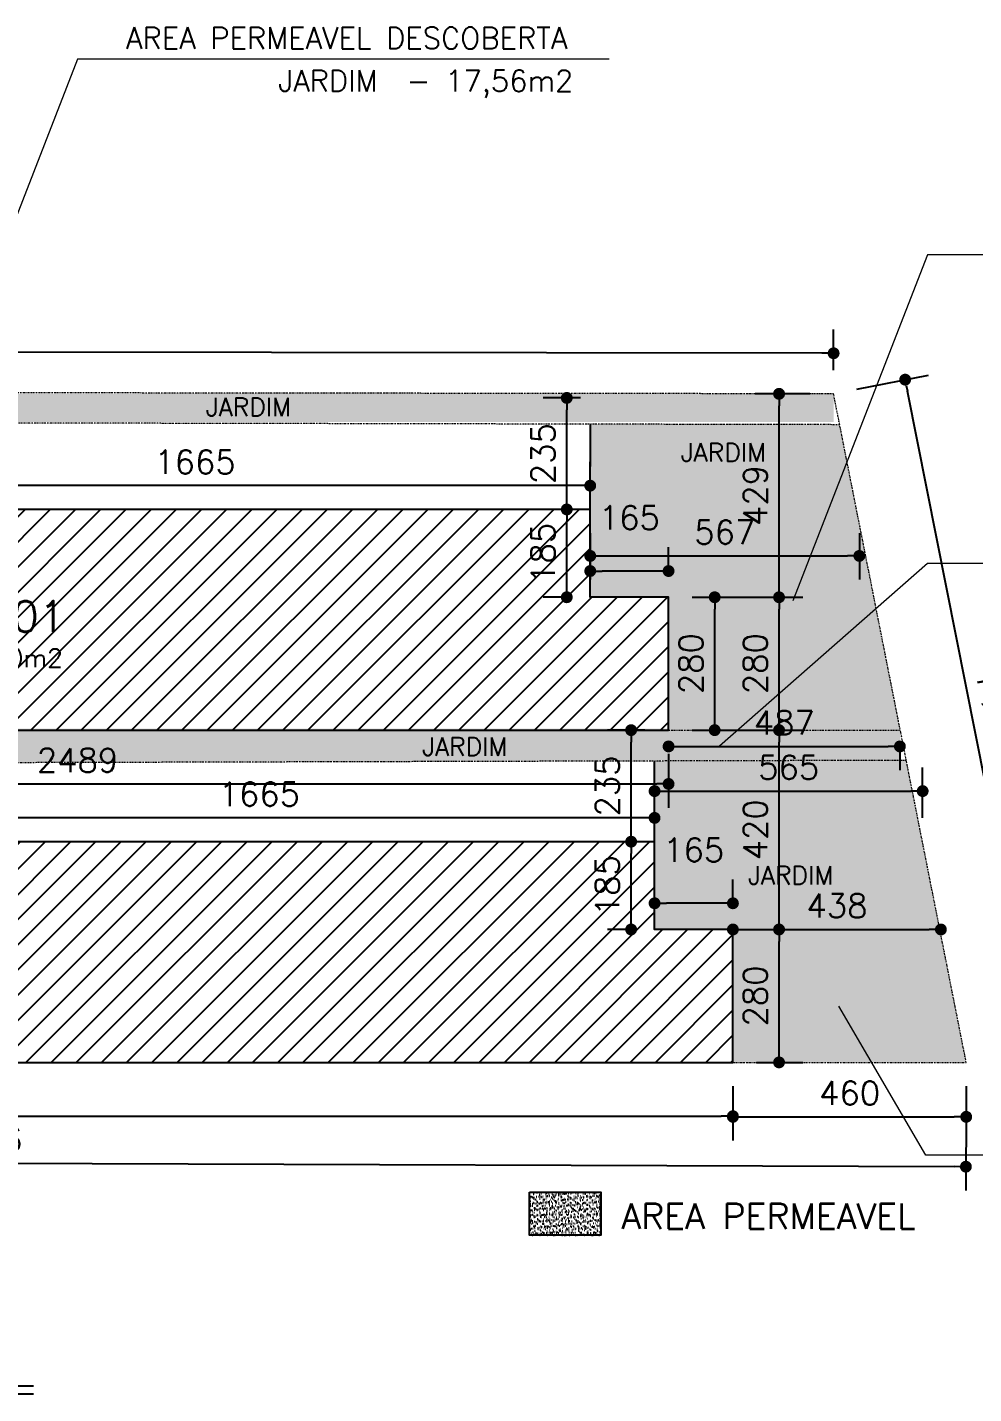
# Model space of a CAD drawing. Header units: inches. Extents: x 580771 to 672494, y 7715997 to 7829530.
# Drawn here: x 653285 to 653684, y 7716738 to 7717313 of the extents above; entities that cross this region are included whole.
import ezdxf

# ---------------------------------------------------------------- set-up
doc = ezdxf.new("R2010")
doc.units = ezdxf.units.IN
doc.header["$MEASUREMENT"] = 0
doc.header["$PDMODE"] = 2
doc.linetypes.add('DASHDOTX2', pattern=[2, 1, -0.5, 0, -0.5])
for name, color, linetype in [('02', 2, 'Continuous'), ('1-ARQ-1', 1, 'Continuous'), ('1-ARQ-A', 1, 'Continuous'), ('Layer3', 3, 'Continuous'), ('NIVEL', 2, 'Continuous'), ('parede', 6, 'Continuous'), ('VEGETAÇÃO1', 96, 'Continuous')]:
    doc.layers.add(name, color=color, linetype=linetype)
doc.layers.add('LINHAS FINAS', color=1, linetype='Continuous', lineweight=9)
doc.layers.add('MURO', color=3, linetype='Continuous', lineweight=0)
doc.styles.add('R80E50', font='romans.shx', dxfattribs={"height": 10})
doc.dimstyles.new('Copy of ARQ50 ESV1-250', dxfattribs={"dimscale": 50, "dimtxt": 10, "dimasz": 0.1, "dimexe": 0.2, "dimexo": 0.2, "dimgap": 0.1, "dimtad": 1, "dimdec": 0, "dimlfac": 5, "dimzin": 12, "dimdsep": 46, "dimtxsty": 'R80E50', "dimblk1": 'DOT', "dimblk2": 'DOT', "dimsah": 1, "dimcen": 0.4, "dimclrd": 15, "dimclre": 15, "dimclrt": 3, "dimadec": 0, "dimazin": 0, "dimtfac": 1, "dimtdec": 0, "dimtmove": 2, "dimatfit": 3, "dimldrblk": 'DOT', "dimfxl": 0.2, "dimtolj": 1, "dimtzin": 12, "dimarcsym": 0})
pattern_1 = [(37.5, (519181.9536, 6172647.8854), (-0.0629933581, 1.926823769), [0, -1.52, 0, -1.7, 0, -1.625]), (7.5, (519181.9536, 6172647.8854), (1.7697767053, 2.8221460652), [0, -0.82, 0, -1.37, 0, -0.525]), (327.5, (519180.7236, 6172647.8854), (3.1141418618, 0.0056590535), [0, -0.5, 0, -1.8, 0, -2.35]), (317.5, (519180.7236, 6172647.8854), (3.0061266046, 0.877675565), [0, -0.25, 0, -1.18, 0, -1.35])]
pattern_2 = [(45, (519181.954, 6172647.8854), (-5.30330086, 5.30330086), [])]

# ---------------------------------------------------------------- blocks, each defined once
blk = doc.blocks.new('_DOT')
at = {"color": 0, "linetype": 'ByBlock'}
blk.add_line((-0.5, 0), (-1, 0), dxfattribs=at)
at = {"color": 0, "linetype": 'ByBlock', "const_width": 0.5}
blk.add_lwpolyline([(-0.25, 0, 1), (0.25, 0, 1)], format="xyb", close=True, dxfattribs=at)
blk = doc.blocks.new('*D1504')
at = {"layer": 'Defpoints', "color": 0, "transparency": 16777216}
for p in [(652851.8, 7716872.53), (653680.81, 7716869.53), (653680.68, 7716833.19)]:
    blk.add_point(p, dxfattribs=at)
at = {"layer": 'NIVEL', "color": 15, "lineweight": -2, "transparency": 16777216}
for p, q in [((652851.76, 7716862.53), (652851.63, 7716826.19)), ((653680.78, 7716859.53), (653680.65, 7716823.19)), ((652856.67, 7716836.17), (653675.68, 7716833.21))]:
    blk.add_line(p, q, dxfattribs=at)
at = {"layer": 'NIVEL', "color": 15, "lineweight": -2, "transparency": 16777216, "xscale": 5, "yscale": 5, "zscale": 5}
for p, rotation in [((652851.67, 7716836.19), 179.7926612811908), ((653680.68, 7716833.19), 359.7926612811908)]:
    blk.add_blockref('_DOT', p, dxfattribs=dict(at, rotation=rotation))
at = {"layer": 'NIVEL', "color": 3, "transparency": 16777216, "insert": (653266.21, 7716844.69), "char_height": 10, "attachment_point": 5, "rotation": 359.79266, "style": 'R80E50'}
blk.add_mtext('\\A1;4116', dxfattribs=at)
blk = doc.blocks.new('*D1505')
at = {"layer": 'Defpoints', "color": 0, "transparency": 16777216}
for p in [(653655.1, 7717164.85), (653624.94, 7717158.87), (653680.81, 7716877.15)]:
    blk.add_point(p, dxfattribs=at)
at = {"layer": 'NIVEL', "color": 15, "lineweight": -2, "transparency": 16777216}
for p, q in [((653634.75, 7717160.82), (653664.91, 7717166.8)), ((653710, 7716888.04), (653656.07, 7717159.95)), ((653690.62, 7716879.1), (653720.78, 7716885.08))]:
    blk.add_line(p, q, dxfattribs=at)
at = {"layer": 'NIVEL', "color": 15, "lineweight": -2, "transparency": 16777216, "xscale": 5, "yscale": 5, "zscale": 5}
for p, rotation in [((653655.1, 7717164.85), 101.2181555996893), ((653710.98, 7716883.14), 281.2181555996893)]:
    blk.add_blockref('_DOT', p, dxfattribs=dict(at, rotation=rotation))
at = {"layer": 'NIVEL', "color": 3, "transparency": 16777216, "insert": (653692.85, 7717025.94), "char_height": 10, "attachment_point": 5, "rotation": 281.21816, "style": 'R80E50'}
blk.add_mtext('\\A1;1436', dxfattribs=at)
blk = doc.blocks.new('*D1506')
at = {"layer": 'Defpoints', "color": 0, "transparency": 16777216}
for p in [(652810.22, 7717176.93), (652810.2, 7717159.84), (653624.94, 7717158.87)]:
    blk.add_point(p, dxfattribs=at)
at = {"layer": 'NIVEL', "color": 15, "lineweight": -2, "transparency": 16777216}
for p, q in [((652810.21, 7717169.84), (652810.23, 7717186.93)), ((653624.95, 7717168.87), (653624.97, 7717185.96)), ((653619.96, 7717175.96), (652815.22, 7717176.92))]:
    blk.add_line(p, q, dxfattribs=at)
at = {"layer": 'NIVEL', "color": 15, "lineweight": -2, "transparency": 16777216, "xscale": 5, "yscale": 5, "zscale": 5}
for p, rotation in [((652810.22, 7717176.93), 179.9317308665628), ((653624.96, 7717175.96), 359.9317308665628)]:
    blk.add_blockref('_DOT', p, dxfattribs=dict(at, rotation=rotation))
at = {"layer": 'NIVEL', "color": 3, "transparency": 16777216, "insert": (653217.6, 7717186.44), "char_height": 10, "attachment_point": 5, "rotation": 359.93173, "style": 'R80E50'}
blk.add_mtext('\\A1;4074', dxfattribs=at)
blk = doc.blocks.new('*D1509')
at = {"layer": 'Defpoints', "color": 0, "transparency": 16777216}
for p in [(652947.54, 7716877.15), (653582.54, 7716877.15), (653582.54, 7716854.48)]:
    blk.add_point(p, dxfattribs=at)
at = {"layer": 'NIVEL', "color": 15, "lineweight": -2, "transparency": 16777216}
for p, q in [((652947.54, 7716867.15), (652947.54, 7716844.48)), ((653582.54, 7716867.15), (653582.54, 7716844.48)), ((652952.54, 7716854.48), (653577.54, 7716854.48))]:
    blk.add_line(p, q, dxfattribs=at)
at = {"layer": 'NIVEL', "color": 15, "lineweight": -2, "transparency": 16777216, "xscale": 5, "yscale": 5, "zscale": 5, "rotation": 180}
blk.add_blockref('_DOT', (652947.54, 7716854.48), dxfattribs=at)
at = {"layer": 'NIVEL', "color": 15, "lineweight": -2, "transparency": 16777216, "xscale": 5, "yscale": 5, "zscale": 5}
blk.add_blockref('_DOT', (653582.54, 7716854.48), dxfattribs=at)
at = {"layer": 'NIVEL', "color": 3, "transparency": 16777216, "insert": (653265.04, 7716864.48), "char_height": 10, "attachment_point": 5, "style": 'R80E50'}
blk.add_mtext('\\A1;3175', dxfattribs=at)
blk = doc.blocks.new('*D1510')
at = {"layer": 'Defpoints', "color": 0, "transparency": 16777216}
for p in [(653582.54, 7716877.15), (653680.81, 7716877.15), (653680.81, 7716854.2)]:
    blk.add_point(p, dxfattribs=at)
at = {"layer": 'NIVEL', "color": 15, "lineweight": -2, "transparency": 16777216}
for p, q in [((653582.54, 7716867.15), (653582.54, 7716844.2)), ((653680.81, 7716867.15), (653680.81, 7716844.2)), ((653587.54, 7716854.2), (653675.81, 7716854.2))]:
    blk.add_line(p, q, dxfattribs=at)
at = {"layer": 'NIVEL', "color": 15, "lineweight": -2, "transparency": 16777216, "xscale": 5, "yscale": 5, "zscale": 5, "rotation": 180}
blk.add_blockref('_DOT', (653582.54, 7716854.2), dxfattribs=at)
at = {"layer": 'NIVEL', "color": 15, "lineweight": -2, "transparency": 16777216, "xscale": 5, "yscale": 5, "zscale": 5}
blk.add_blockref('_DOT', (653680.81, 7716854.2), dxfattribs=at)
at = {"layer": 'NIVEL', "color": 3, "transparency": 16777216, "insert": (653631.68, 7716864.2), "char_height": 10, "attachment_point": 5, "style": 'R80E50'}
blk.add_mtext('\\A1;460', dxfattribs=at)
blk = doc.blocks.new('*D1522')
at = {"layer": 'Defpoints', "color": 0, "transparency": 16777216}
for p in [(653582.54, 7716933.15), (653670.15, 7716933.15), (653670.15, 7716933.15)]:
    blk.add_point(p, dxfattribs=at)
at = {"layer": 'NIVEL', "color": 15, "lineweight": -2, "transparency": 16777216}
blk.add_line((653587.54, 7716933.15), (653665.15, 7716933.15), dxfattribs=at)
at = {"layer": 'NIVEL', "color": 15, "lineweight": -2, "transparency": 16777216, "xscale": 5, "yscale": 5, "zscale": 5, "rotation": 180}
blk.add_blockref('_DOT', (653582.54, 7716933.15), dxfattribs=at)
at = {"layer": 'NIVEL', "color": 15, "lineweight": -2, "transparency": 16777216, "xscale": 5, "yscale": 5, "zscale": 5}
blk.add_blockref('_DOT', (653670.15, 7716933.15), dxfattribs=at)
at = {"layer": 'NIVEL', "color": 3, "transparency": 16777216, "insert": (653626.35, 7716943.15), "char_height": 10, "attachment_point": 5, "style": 'R80E50'}
blk.add_mtext('\\A1;438', dxfattribs=at)
blk = doc.blocks.new('*D1523')
at = {"layer": 'Defpoints', "color": 0, "transparency": 16777216}
for p in [(653582.54, 7716933.15), (653601.98, 7716933.15), (653582.54, 7716877.15)]:
    blk.add_point(p, dxfattribs=at)
at = {"layer": 'NIVEL', "color": 15, "lineweight": -2, "transparency": 16777216}
for p, q in [((653592.54, 7716933.15), (653611.98, 7716933.15)), ((653601.98, 7716882.15), (653601.98, 7716928.15)), ((653592.54, 7716877.15), (653611.98, 7716877.15))]:
    blk.add_line(p, q, dxfattribs=at)
at = {"layer": 'NIVEL', "color": 15, "lineweight": -2, "transparency": 16777216, "xscale": 5, "yscale": 5, "zscale": 5}
for p, rotation in [((653601.98, 7716933.15), 90), ((653601.98, 7716877.15), 270)]:
    blk.add_blockref('_DOT', p, dxfattribs=dict(at, rotation=rotation))
at = {"layer": 'NIVEL', "color": 3, "transparency": 16777216, "insert": (653591.98, 7716905.15), "char_height": 10, "attachment_point": 5, "rotation": 90, "style": 'R80E50'}
blk.add_mtext('\\A1;280', dxfattribs=at)
blk = doc.blocks.new('*D1524')
at = {"layer": 'Defpoints', "color": 0, "transparency": 16777216}
for p in [(653555.44, 7717017.15), (653601.98, 7717017.15), (653582.54, 7716933.15)]:
    blk.add_point(p, dxfattribs=at)
at = {"layer": 'NIVEL', "color": 15, "lineweight": -2, "transparency": 16777216}
for p, q in [((653565.44, 7717017.15), (653611.98, 7717017.15)), ((653601.98, 7716938.15), (653601.98, 7717012.15)), ((653592.54, 7716933.15), (653611.98, 7716933.15))]:
    blk.add_line(p, q, dxfattribs=at)
at = {"layer": 'NIVEL', "color": 15, "lineweight": -2, "transparency": 16777216, "xscale": 5, "yscale": 5, "zscale": 5}
for p, rotation in [((653601.98, 7717017.15), 90), ((653601.98, 7716933.15), 270)]:
    blk.add_blockref('_DOT', p, dxfattribs=dict(at, rotation=rotation))
at = {"layer": 'NIVEL', "color": 3, "transparency": 16777216, "insert": (653591.98, 7716975.15), "char_height": 10, "attachment_point": 5, "rotation": 90, "style": 'R80E50'}
blk.add_mtext('\\A1;420', dxfattribs=at)
blk = doc.blocks.new('*D1525')
at = {"layer": 'Defpoints', "color": 0, "transparency": 16777216}
for p in [(653555.44, 7717073.15), (653601.98, 7717073.15), (653555.44, 7717017.15)]:
    blk.add_point(p, dxfattribs=at)
at = {"layer": 'NIVEL', "color": 15, "lineweight": -2, "transparency": 16777216}
for p, q in [((653565.44, 7717073.15), (653611.98, 7717073.15)), ((653601.98, 7717022.15), (653601.98, 7717068.15)), ((653565.44, 7717017.15), (653611.98, 7717017.15))]:
    blk.add_line(p, q, dxfattribs=at)
at = {"layer": 'NIVEL', "color": 15, "lineweight": -2, "transparency": 16777216, "xscale": 5, "yscale": 5, "zscale": 5}
for p, rotation in [((653601.98, 7717073.15), 90), ((653601.98, 7717017.15), 270)]:
    blk.add_blockref('_DOT', p, dxfattribs=dict(at, rotation=rotation))
at = {"layer": 'NIVEL', "color": 3, "transparency": 16777216, "insert": (653591.98, 7717045.15), "char_height": 10, "attachment_point": 5, "rotation": 90, "style": 'R80E50'}
blk.add_mtext('\\A1;280', dxfattribs=at)
blk = doc.blocks.new('*D1526')
at = {"layer": 'Defpoints', "color": 0, "transparency": 16777216}
for p in [(653601.98, 7717158.87), (653624.94, 7717158.87), (653555.44, 7717073.15)]:
    blk.add_point(p, dxfattribs=at)
at = {"layer": 'NIVEL', "color": 15, "lineweight": -2, "transparency": 16777216}
for p, q in [((653614.94, 7717158.87), (653591.98, 7717158.87)), ((653601.98, 7717078.15), (653601.98, 7717153.87)), ((653565.44, 7717073.15), (653611.98, 7717073.15))]:
    blk.add_line(p, q, dxfattribs=at)
at = {"layer": 'NIVEL', "color": 15, "lineweight": -2, "transparency": 16777216, "xscale": 5, "yscale": 5, "zscale": 5}
for p, rotation in [((653601.98, 7717158.87), 90), ((653601.98, 7717073.15), 270)]:
    blk.add_blockref('_DOT', p, dxfattribs=dict(at, rotation=rotation))
at = {"layer": 'NIVEL', "color": 3, "transparency": 16777216, "insert": (653591.98, 7717116.01), "char_height": 10, "attachment_point": 5, "rotation": 90, "style": 'R80E50'}
blk.add_mtext('\\A1;429', dxfattribs=at)
blk = doc.blocks.new('*D1527')
at = {"layer": 'Defpoints', "color": 0, "transparency": 16777216}
for p in [(653549.54, 7716944.2), (653549.54, 7716933.15), (653582.54, 7716933.15)]:
    blk.add_point(p, dxfattribs=at)
at = {"layer": 'NIVEL', "color": 15, "lineweight": -2, "transparency": 16777216}
for p, q in [((653549.54, 7716943.15), (653549.54, 7716954.2)), ((653582.54, 7716943.15), (653582.54, 7716954.2)), ((653577.54, 7716944.2), (653554.54, 7716944.2))]:
    blk.add_line(p, q, dxfattribs=at)
at = {"layer": 'NIVEL', "color": 15, "lineweight": -2, "transparency": 16777216, "xscale": 5, "yscale": 5, "zscale": 5, "rotation": 180}
blk.add_blockref('_DOT', (653549.54, 7716944.2), dxfattribs=at)
at = {"layer": 'NIVEL', "color": 15, "lineweight": -2, "transparency": 16777216, "xscale": 5, "yscale": 5, "zscale": 5}
blk.add_blockref('_DOT', (653582.54, 7716944.2), dxfattribs=at)
at = {"layer": 'NIVEL', "color": 3, "transparency": 16777216, "insert": (653566.04, 7716966.7), "char_height": 10, "attachment_point": 5, "style": 'R80E50'}
blk.add_mtext('\\A1;165', dxfattribs=at)
blk = doc.blocks.new('*D1512')
at = {"layer": 'Defpoints', "color": 0, "transparency": 16777216}
for p in [(653539.67, 7716970.15), (653549.54, 7716970.15), (653549.54, 7716933.15)]:
    blk.add_point(p, dxfattribs=at)
at = {"layer": 'NIVEL', "color": 15, "lineweight": -2, "transparency": 16777216}
for p, q in [((653539.54, 7716970.15), (653529.67, 7716970.15)), ((653539.67, 7716938.15), (653539.67, 7716965.15)), ((653539.54, 7716933.15), (653529.67, 7716933.15))]:
    blk.add_line(p, q, dxfattribs=at)
at = {"layer": 'NIVEL', "color": 15, "lineweight": -2, "transparency": 16777216, "xscale": 5, "yscale": 5, "zscale": 5}
for p, rotation in [((653539.67, 7716970.15), 90), ((653539.67, 7716933.15), 270)]:
    blk.add_blockref('_DOT', p, dxfattribs=dict(at, rotation=rotation))
at = {"layer": 'NIVEL', "color": 3, "transparency": 16777216, "insert": (653529.67, 7716951.65), "char_height": 10, "attachment_point": 5, "rotation": 90, "style": 'R80E50'}
blk.add_mtext('\\A1;185', dxfattribs=at)
blk = doc.blocks.new('*D1513')
at = {"layer": 'Defpoints', "color": 0, "transparency": 16777216}
for p in [(653539.67, 7717017.15), (653555.44, 7717017.15), (653549.54, 7716970.15)]:
    blk.add_point(p, dxfattribs=at)
at = {"layer": 'NIVEL', "color": 15, "lineweight": -2, "transparency": 16777216}
for p, q in [((653545.44, 7717017.15), (653529.67, 7717017.15)), ((653539.67, 7716975.15), (653539.67, 7717012.15)), ((653539.54, 7716970.15), (653529.67, 7716970.15))]:
    blk.add_line(p, q, dxfattribs=at)
at = {"layer": 'NIVEL', "color": 15, "lineweight": -2, "transparency": 16777216, "xscale": 5, "yscale": 5, "zscale": 5}
for p, rotation in [((653539.67, 7717017.15), 90), ((653539.67, 7716970.15), 270)]:
    blk.add_blockref('_DOT', p, dxfattribs=dict(at, rotation=rotation))
at = {"layer": 'NIVEL', "color": 3, "transparency": 16777216, "insert": (653529.67, 7716993.65), "char_height": 10, "attachment_point": 5, "rotation": 90, "style": 'R80E50'}
blk.add_mtext('\\A1;235', dxfattribs=at)
blk = doc.blocks.new('*D1514')
at = {"layer": 'Defpoints', "color": 0, "transparency": 16777216}
for p in [(653662.47, 7716991.46), (653549.54, 7716970.15), (653662.47, 7716970.15)]:
    blk.add_point(p, dxfattribs=at)
at = {"layer": 'NIVEL', "color": 15, "lineweight": -2, "transparency": 16777216}
for p, q in [((653549.54, 7716980.15), (653549.54, 7717001.46)), ((653662.47, 7716980.15), (653662.47, 7717001.46)), ((653554.54, 7716991.46), (653657.47, 7716991.46))]:
    blk.add_line(p, q, dxfattribs=at)
at = {"layer": 'NIVEL', "color": 15, "lineweight": -2, "transparency": 16777216, "xscale": 5, "yscale": 5, "zscale": 5, "rotation": 180}
blk.add_blockref('_DOT', (653549.54, 7716991.46), dxfattribs=at)
at = {"layer": 'NIVEL', "color": 15, "lineweight": -2, "transparency": 16777216, "xscale": 5, "yscale": 5, "zscale": 5}
blk.add_blockref('_DOT', (653662.47, 7716991.46), dxfattribs=at)
at = {"layer": 'NIVEL', "color": 3, "transparency": 16777216, "insert": (653606.01, 7717001.46), "char_height": 10, "attachment_point": 5, "style": 'R80E50'}
blk.add_mtext('\\A1;565', dxfattribs=at)
blk = doc.blocks.new('*D1515')
at = {"layer": 'Defpoints', "color": 0, "transparency": 16777216}
for p in [(653216.54, 7716980.17), (653216.54, 7716970.15), (653549.54, 7716970.15)]:
    blk.add_point(p, dxfattribs=at)
at = {"layer": 'NIVEL', "color": 15, "lineweight": -2, "transparency": 16777216}
for p, q in [((653216.54, 7716980.15), (653216.54, 7716990.17)), ((653549.54, 7716980.15), (653549.54, 7716990.17)), ((653544.54, 7716980.17), (653221.54, 7716980.17))]:
    blk.add_line(p, q, dxfattribs=at)
at = {"layer": 'NIVEL', "color": 15, "lineweight": -2, "transparency": 16777216, "xscale": 5, "yscale": 5, "zscale": 5, "rotation": 180}
blk.add_blockref('_DOT', (653216.54, 7716980.17), dxfattribs=at)
at = {"layer": 'NIVEL', "color": 15, "lineweight": -2, "transparency": 16777216, "xscale": 5, "yscale": 5, "zscale": 5}
blk.add_blockref('_DOT', (653549.54, 7716980.17), dxfattribs=at)
at = {"layer": 'NIVEL', "color": 3, "transparency": 16777216, "insert": (653383.04, 7716990.17), "char_height": 10, "attachment_point": 5, "style": 'R80E50'}
blk.add_mtext('\\A1;1665', dxfattribs=at)
blk = doc.blocks.new('*D1546')
at = {"layer": 'Defpoints', "color": 0, "transparency": 16777216}
for p in [(653057.54, 7717017.15), (653555.44, 7717017.15), (653555.44, 7716994.48)]:
    blk.add_point(p, dxfattribs=at)
at = {"layer": 'NIVEL', "color": 15, "lineweight": -2, "transparency": 16777216}
for p, q in [((653057.54, 7717007.15), (653057.54, 7716984.48)), ((653555.44, 7717007.15), (653555.44, 7716984.48)), ((653062.54, 7716994.48), (653550.44, 7716994.48))]:
    blk.add_line(p, q, dxfattribs=at)
at = {"layer": 'NIVEL', "color": 15, "lineweight": -2, "transparency": 16777216, "xscale": 5, "yscale": 5, "zscale": 5, "rotation": 180}
blk.add_blockref('_DOT', (653057.54, 7716994.48), dxfattribs=at)
at = {"layer": 'NIVEL', "color": 15, "lineweight": -2, "transparency": 16777216, "xscale": 5, "yscale": 5, "zscale": 5}
blk.add_blockref('_DOT', (653555.44, 7716994.48), dxfattribs=at)
at = {"layer": 'NIVEL', "color": 3, "transparency": 16777216, "insert": (653306.49, 7717004.48), "char_height": 10, "attachment_point": 5, "style": 'R80E50'}
blk.add_mtext('\\A1;2489', dxfattribs=at)
blk = doc.blocks.new('*D1487')
at = {"layer": 'Defpoints', "color": 0, "transparency": 16777216}
for p in [(653555.44, 7717073.15), (653574.87, 7717073.15), (653555.44, 7717017.15)]:
    blk.add_point(p, dxfattribs=at)
at = {"layer": 'NIVEL', "color": 15, "lineweight": -2, "transparency": 16777216}
for p, q in [((653565.44, 7717073.15), (653584.87, 7717073.15)), ((653574.87, 7717022.15), (653574.87, 7717068.15)), ((653565.44, 7717017.15), (653584.87, 7717017.15))]:
    blk.add_line(p, q, dxfattribs=at)
at = {"layer": 'NIVEL', "color": 15, "lineweight": -2, "transparency": 16777216, "xscale": 5, "yscale": 5, "zscale": 5}
for p, rotation in [((653574.87, 7717073.15), 90), ((653574.87, 7717017.15), 270)]:
    blk.add_blockref('_DOT', p, dxfattribs=dict(at, rotation=rotation))
at = {"layer": 'NIVEL', "color": 3, "transparency": 16777216, "insert": (653564.87, 7717045.15), "char_height": 10, "attachment_point": 5, "rotation": 90, "style": 'R80E50'}
blk.add_mtext('\\A1;280', dxfattribs=at)
blk = doc.blocks.new('*D1488')
at = {"layer": 'Defpoints', "color": 0, "transparency": 16777216}
for p in [(653522.44, 7717084.2), (653522.44, 7717073.15), (653555.44, 7717073.15)]:
    blk.add_point(p, dxfattribs=at)
at = {"layer": 'NIVEL', "color": 15, "lineweight": -2, "transparency": 16777216}
for p, q in [((653522.44, 7717083.15), (653522.44, 7717094.2)), ((653555.44, 7717083.15), (653555.44, 7717094.2)), ((653550.44, 7717084.2), (653527.44, 7717084.2))]:
    blk.add_line(p, q, dxfattribs=at)
at = {"layer": 'NIVEL', "color": 15, "lineweight": -2, "transparency": 16777216, "xscale": 5, "yscale": 5, "zscale": 5, "rotation": 180}
blk.add_blockref('_DOT', (653522.44, 7717084.2), dxfattribs=at)
at = {"layer": 'NIVEL', "color": 15, "lineweight": -2, "transparency": 16777216, "xscale": 5, "yscale": 5, "zscale": 5}
blk.add_blockref('_DOT', (653555.44, 7717084.2), dxfattribs=at)
at = {"layer": 'NIVEL', "color": 3, "transparency": 16777216, "insert": (653538.94, 7717106.7), "char_height": 10, "attachment_point": 5, "style": 'R80E50'}
blk.add_mtext('\\A1;165', dxfattribs=at)
blk = doc.blocks.new('*D1489')
at = {"layer": 'Defpoints', "color": 0, "transparency": 16777216}
for p in [(653512.56, 7717110.15), (653522.44, 7717110.15), (653522.44, 7717073.15)]:
    blk.add_point(p, dxfattribs=at)
at = {"layer": 'NIVEL', "color": 15, "lineweight": -2, "transparency": 16777216}
for p, q in [((653512.44, 7717110.15), (653502.56, 7717110.15)), ((653512.56, 7717078.15), (653512.56, 7717105.15)), ((653512.44, 7717073.15), (653502.56, 7717073.15))]:
    blk.add_line(p, q, dxfattribs=at)
at = {"layer": 'NIVEL', "color": 15, "lineweight": -2, "transparency": 16777216, "xscale": 5, "yscale": 5, "zscale": 5}
for p, rotation in [((653512.56, 7717110.15), 90), ((653512.56, 7717073.15), 270)]:
    blk.add_blockref('_DOT', p, dxfattribs=dict(at, rotation=rotation))
at = {"layer": 'NIVEL', "color": 3, "transparency": 16777216, "insert": (653502.56, 7717091.65), "char_height": 10, "attachment_point": 5, "rotation": 90, "style": 'R80E50'}
blk.add_mtext('\\A1;185', dxfattribs=at)
blk = doc.blocks.new('*D1490')
at = {"layer": 'Defpoints', "color": 0, "transparency": 16777216}
for p in [(653512.56, 7717157.15), (653528.33, 7717157.15), (653522.44, 7717110.15)]:
    blk.add_point(p, dxfattribs=at)
at = {"layer": 'NIVEL', "color": 15, "lineweight": -2, "transparency": 16777216}
for p, q in [((653518.33, 7717157.15), (653502.56, 7717157.15)), ((653512.56, 7717115.15), (653512.56, 7717152.15)), ((653512.44, 7717110.15), (653502.56, 7717110.15))]:
    blk.add_line(p, q, dxfattribs=at)
at = {"layer": 'NIVEL', "color": 15, "lineweight": -2, "transparency": 16777216, "xscale": 5, "yscale": 5, "zscale": 5}
for p, rotation in [((653512.56, 7717157.15), 90), ((653512.56, 7717110.15), 270)]:
    blk.add_blockref('_DOT', p, dxfattribs=dict(at, rotation=rotation))
at = {"layer": 'NIVEL', "color": 3, "transparency": 16777216, "insert": (653502.56, 7717133.65), "char_height": 10, "attachment_point": 5, "rotation": 90, "style": 'R80E50'}
blk.add_mtext('\\A1;235', dxfattribs=at)
blk = doc.blocks.new('*D1491')
at = {"layer": 'Defpoints', "color": 0, "transparency": 16777216}
for p in [(653189.44, 7717120.17), (653189.44, 7717110.15), (653522.44, 7717110.15)]:
    blk.add_point(p, dxfattribs=at)
at = {"layer": 'NIVEL', "color": 15, "lineweight": -2, "transparency": 16777216}
for p, q in [((653189.44, 7717120.15), (653189.44, 7717130.17)), ((653522.44, 7717120.15), (653522.44, 7717130.17)), ((653517.44, 7717120.17), (653194.44, 7717120.17))]:
    blk.add_line(p, q, dxfattribs=at)
at = {"layer": 'NIVEL', "color": 15, "lineweight": -2, "transparency": 16777216, "xscale": 5, "yscale": 5, "zscale": 5, "rotation": 180}
blk.add_blockref('_DOT', (653189.44, 7717120.17), dxfattribs=at)
at = {"layer": 'NIVEL', "color": 15, "lineweight": -2, "transparency": 16777216, "xscale": 5, "yscale": 5, "zscale": 5}
blk.add_blockref('_DOT', (653522.44, 7717120.17), dxfattribs=at)
at = {"layer": 'NIVEL', "color": 3, "transparency": 16777216, "insert": (653355.94, 7717130.17), "char_height": 10, "attachment_point": 5, "style": 'R80E50'}
blk.add_mtext('\\A1;1665', dxfattribs=at)
blk = doc.blocks.new('*D1497')
at = {"layer": 'Defpoints', "color": 0, "transparency": 16777216}
for p in [(653555.44, 7717017.15), (653652.88, 7717018.01), (653652.88, 7717010.29)]:
    blk.add_point(p, dxfattribs=at)
at = {"layer": 'NIVEL', "color": 15, "lineweight": -2, "transparency": 16777216}
for p, q in [((653555.44, 7717007.15), (653555.44, 7717000.29)), ((653560.44, 7717010.29), (653647.88, 7717010.29)), ((653652.88, 7717008.01), (653652.88, 7717000.29))]:
    blk.add_line(p, q, dxfattribs=at)
at = {"layer": 'NIVEL', "color": 15, "lineweight": -2, "transparency": 16777216, "xscale": 5, "yscale": 5, "zscale": 5, "rotation": 180}
blk.add_blockref('_DOT', (653555.44, 7717010.29), dxfattribs=at)
at = {"layer": 'NIVEL', "color": 15, "lineweight": -2, "transparency": 16777216, "xscale": 5, "yscale": 5, "zscale": 5}
blk.add_blockref('_DOT', (653652.88, 7717010.29), dxfattribs=at)
at = {"layer": 'NIVEL', "color": 3, "transparency": 16777216, "insert": (653604.16, 7717020.29), "char_height": 10, "attachment_point": 5, "style": 'R80E50'}
blk.add_mtext('\\A1;487', dxfattribs=at)
blk = doc.blocks.new('*D1498')
at = {"layer": 'Defpoints', "color": 0, "transparency": 16777216}
for p in [(653522.44, 7717110.15), (653635.8, 7717110.15), (653635.8, 7717090.57)]:
    blk.add_point(p, dxfattribs=at)
at = {"layer": 'NIVEL', "color": 15, "lineweight": -2, "transparency": 16777216}
for p, q in [((653522.44, 7717100.15), (653522.44, 7717080.57)), ((653635.8, 7717100.15), (653635.8, 7717080.57)), ((653527.44, 7717090.57), (653630.8, 7717090.57))]:
    blk.add_line(p, q, dxfattribs=at)
at = {"layer": 'NIVEL', "color": 15, "lineweight": -2, "transparency": 16777216, "xscale": 5, "yscale": 5, "zscale": 5, "rotation": 180}
blk.add_blockref('_DOT', (653522.44, 7717090.57), dxfattribs=at)
at = {"layer": 'NIVEL', "color": 15, "lineweight": -2, "transparency": 16777216, "xscale": 5, "yscale": 5, "zscale": 5}
blk.add_blockref('_DOT', (653635.8, 7717090.57), dxfattribs=at)
at = {"layer": 'NIVEL', "color": 3, "transparency": 16777216, "insert": (653579.12, 7717100.57), "char_height": 10, "attachment_point": 5, "style": 'R80E50'}
blk.add_mtext('\\A1;567', dxfattribs=at)

msp = doc.modelspace()

# ---------------------------------------------------------------- hatches: boundary and pattern name
at = {"layer": '1-ARQ-1'}
h = msp.add_hatch(dxfattribs=at)
h.set_pattern_fill('ANSI31', color=256, scale=60, style=0)
h.set_pattern_definition(pattern_2)
h.paths.add_polyline_path([(653555.435, 7717073.153), (653522.435, 7717073.153), (653522.435, 7717110.153), (653189.435, 7717110.153), (653189.435, 7717099.153), (653152.435, 7717099.153), (653152.435, 7717123.153), (653063.435, 7717123.153), (653063.435, 7717090.153), (653096.355, 7717090.153), (653096.355, 7717017.413), (653555.435, 7717017.413)])
h.paths.add_polyline_path([(653214.765, 7717039.357), (653311.884, 7717039.357), (653311.884, 7717053.915), (653214.765, 7717053.915)], flags=24)
h.paths.add_polyline_path([(653224.558, 7717055.283), (653310.297, 7717055.283), (653310.297, 7717074.783), (653224.558, 7717074.783)], flags=24)
h = msp.add_hatch(dxfattribs=at)
h.set_pattern_fill('ANSI31', color=256, scale=60, style=0)
h.set_pattern_definition(pattern_2)
h.paths.add_polyline_path([(653582.545, 7716933.153), (653549.545, 7716933.153), (653549.545, 7716970.153), (653216.545, 7716970.153), (653216.545, 7716959.153), (653179.545, 7716959.153), (653179.545, 7716983.153), (653090.545, 7716983.153), (653090.545, 7716950.153), (653123.465, 7716950.153), (653123.465, 7716877.153), (653582.545, 7716877.153)])
h.paths.add_polyline_path([(653198.931, 7716896.529), (653296.049, 7716896.529), (653296.049, 7716911.087), (653198.931, 7716911.087)], flags=24)
h.paths.add_polyline_path([(653203.259, 7716914.027), (653292.712, 7716914.027), (653292.712, 7716933.527), (653203.259, 7716933.527)], flags=24)
at = {"layer": 'VEGETAÇÃO1'}
h = msp.add_hatch(dxfattribs=at)
h.set_pattern_fill('AR-SAND', color=256, style=0)
h.set_pattern_definition(pattern_1)
h.paths.add_polyline_path([(653624.939, 7717158.87), (653030.435, 7717158.87), (653030.435, 7717147.054), (653624.939, 7717147.054)])
h.paths.add_polyline_path([(653015.415, 7716885.217), (653105.162, 7716885.217), (653105.162, 7716899.775), (653015.415, 7716899.775)], flags=9)
h.paths.add_polyline_path([(653198.931, 7716896.529), (653296.049, 7716896.529), (653296.049, 7716911.087), (653198.931, 7716911.087)], flags=9)
h.paths.add_polyline_path([(653214.765, 7717039.357), (653311.884, 7717039.357), (653311.884, 7717053.915), (653214.765, 7717053.915)], flags=9)
h.paths.add_polyline_path([(652971.789, 7717041.218), (653061.536, 7717041.218), (653061.536, 7717055.776), (652971.789, 7717055.776)], flags=9)
h.paths.add_polyline_path([(653203.259, 7716914.027), (653292.712, 7716914.027), (653292.712, 7716933.527), (653203.259, 7716933.527)], flags=9)
h.paths.add_polyline_path([(653020.204, 7716902.166), (653110.276, 7716902.166), (653110.276, 7716921.666), (653020.204, 7716921.666)], flags=9)
h.paths.add_polyline_path([(652977.515, 7717056.193), (653066.968, 7717056.193), (653066.968, 7717075.693), (652977.515, 7717075.693)], flags=9)
h.paths.add_polyline_path([(653224.558, 7717055.283), (653310.297, 7717055.283), (653310.297, 7717074.783), (653224.558, 7717074.783)], flags=9)
h = msp.add_hatch(dxfattribs=at)
h.set_pattern_fill('AR-SAND', color=256, style=0)
h.set_pattern_definition(pattern_1)
h.paths.add_polyline_path([(653627.518, 7717145.867), (653522.507, 7717146.076), (653522.435, 7717110.153), (653522.435, 7717073.153), (653555.435, 7717073.153), (653555.435, 7717017.413), (653652.995, 7717017.413)])
h = msp.add_hatch(dxfattribs=at)
h.set_pattern_fill('AR-SAND', color=256, style=0)
h.set_pattern_definition(pattern_1)
h.paths.add_polyline_path([(653655.572, 7717004.419), (653549.454, 7717004.137), (653549.545, 7716970.153), (653549.545, 7716933.153), (653582.545, 7716933.153), (653582.545, 7716877.153), (653680.813, 7716877.153)])
h.paths.add_polyline_path([(653214.765, 7717039.357), (653311.884, 7717039.357), (653311.884, 7717053.915), (653214.765, 7717053.915)], flags=9)
h.paths.add_polyline_path([(652971.789, 7717041.218), (653061.536, 7717041.218), (653061.536, 7717055.776), (652971.789, 7717055.776)], flags=9)
h.paths.add_polyline_path([(652977.515, 7717056.193), (653066.968, 7717056.193), (653066.968, 7717075.693), (652977.515, 7717075.693)], flags=9)
h.paths.add_polyline_path([(653224.558, 7717055.283), (653310.297, 7717055.283), (653310.297, 7717074.783), (653224.558, 7717074.783)], flags=9)
h = msp.add_hatch(dxfattribs=at)
h.set_pattern_fill('AR-SAND', color=256, style=0)
h.set_pattern_definition([(37.5, (518252.7002, 6172648.186), (-0.0629933581, 1.926823769), [0, -1.52, 0, -1.7, 0, -1.625]), (7.5, (518252.7002, 6172648.186), (1.7697767053, 2.8221460652), [0, -0.82, 0, -1.37, 0, -0.525]), (327.5, (518251.4702, 6172648.186), (3.1141418618, 0.0056590535), [0, -0.5, 0, -1.8, 0, -2.35]), (317.5, (518251.4702, 6172648.186), (3.0061266046, 0.877675565), [0, -0.25, 0, -1.18, 0, -1.35])])
h.paths.add_polyline_path([(653652.995, 7717017.713), (653057.545, 7717017.713), (653057.545, 7717003.131), (653652.991, 7717004.713)])
h = msp.add_hatch(dxfattribs=at)
h.set_pattern_fill('AR-SAND', color=256, style=0)
h.set_pattern_definition([(37.5, (-11099.7745, -4421.1865), (-0.0629933581, 1.926823769), [0, -1.52, 0, -1.7, 0, -1.625]), (7.5, (-11099.7745, -4421.1865), (1.7697767053, 2.8221460652), [0, -0.82, 0, -1.37, 0, -0.525]), (327.5, (-11101.0045, -4421.1865), (3.11414186175, 0.00565905354), [0, -0.5, 0, -1.8, 0, -2.35]), (317.5, (-11101.0045, -4421.1865), (3.0061266046, 0.8776755649), [0, -0.25, 0, -1.18, 0, -1.35])])
h.paths.add_polyline_path([(653526.857, 7716822.49), (653496.829, 7716822.49), (653496.829, 7716804.335), (653526.857, 7716804.335)])

# ---------------------------------------------------------------- linework, layer by layer
at = {"layer": '1-ARQ-A'}
for p, q in [((652749.574, 7716740.799), (653287.928, 7716740.799)), ((652749.574, 7716737.548), (653287.928, 7716737.548))]:
    msp.add_line(p, q, dxfattribs=at)
at = {"layer": 'LINHAS FINAS', "lineweight": 5}
for points in [[(653530.448, 7717299.855), (653306.461, 7717299.855), (653249.784, 7717154.04)], [(653888.425, 7717217.394), (653664.437, 7717217.394), (653607.76, 7717071.579)], [(653888.425, 7717087.394), (653664.437, 7717087.394), (653576.855, 7717010.418)], [(653887.753, 7716837.988), (653663.766, 7716837.988), (653627.144, 7716900.88)]]:
    msp.add_lwpolyline(points, dxfattribs=at)
at = {"layer": 'MURO', "color": 3, "linetype": 'DASHDOTX2', "ltscale": 0.5}
for p, q in [((653624.939, 7717158.87), (652631.046, 7717160.054)), ((653627.518, 7717145.867), (653030.435, 7717147.054)), ((653555.435, 7717017.153), (653653.046, 7717017.153)), ((653655.572, 7717004.419), (653057.545, 7717002.83))]:
    msp.add_line(p, q, dxfattribs=at)
msp.add_lwpolyline([(652810.202, 7717159.841), (652852.246, 7716877.153), (653680.813, 7716877.153), (653624.939, 7717158.87), (652810.202, 7717159.841)], dxfattribs=at)
msp.add_lwpolyline([(652810.202, 7717159.841), (652852.246, 7716877.153), (653680.813, 7716877.153), (653624.939, 7717158.87), (652810.202, 7717159.841)], dxfattribs=at)
at = {"layer": 'NIVEL'}
for p, q in [((653522.435, 7717110.153), (653522.507, 7717146.076)), ((653549.545, 7716970.153), (653549.454, 7717004.137))]:
    msp.add_line(p, q, dxfattribs=at)
msp.add_lwpolyline([(653496.829, 7716822.49), (653526.857, 7716822.49), (653526.857, 7716804.335), (653496.829, 7716804.335)], close=True, dxfattribs=at)
at = {"layer": 'parede'}
for points in [[(653057.545, 7717017.153), (653555.435, 7717017.153), (653555.435, 7717073.153), (653522.435, 7717073.153), (653522.435, 7717110.153), (653189.435, 7717110.153)], [(652947.545, 7716877.153), (653582.545, 7716877.153), (653582.545, 7716933.153), (653549.545, 7716933.153), (653549.545, 7716970.153), (653216.545, 7716970.153)]]:
    msp.add_lwpolyline(points, dxfattribs=at)

# ---------------------------------------------------------------- texts
at = {"layer": '02', "style": 'R80E50'}
for s, insert, char_height, width, attachment_point in [('AREA PERMEAVEL DESCOBERTA', (653512.815, 7717313.307), 9, 211.70678, 3), (' JARDIM  - 17,56m2', (653515.315, 7717295.307), 9, 211.70678, 3), ('\\pxt1.62791;{\\C2;JARDIM}', (653360.571, 7717149.444), 7.74, 123.89427, 7), ('\\pxt1.62791;{\\C2;JARDIM}', (653560.637, 7717130.299), 7.74, 123.89427, 7), ('\\pt12.60002;{\\C2;ÁREA 107,20m2}', (653216.7, 7717041.292), 7.74, 106.36762, 7), ('\\pxt1.62791;{\\C2;JARDIM}', (653451.708, 7717006.339), 7.74, 123.89427, 7), ('\\pxt1.62791;{\\C2;JARDIM}', (653588.959, 7716952.118), 7.74, 123.89427, 7), ('AREA PERMEAVEL', (653535.517, 7716817.747), 10.8, 271.9354, 1)]:
    msp.add_mtext(s, dxfattribs=dict(at, insert=insert, char_height=char_height, width=width, attachment_point=attachment_point))
at = {"layer": 'Layer3', "style": 'R80E50'}
msp.add_text('APTO 01', height=13, dxfattribs=at).set_placement((653227.189, 7717058.533))

# ---------------------------------------------------------------- dimensions: what is measured, and where the dimension line sits
at = {"layer": 'NIVEL'}
for p1, p2, distance, picture, middle in [((653624.939, 7717158.87), (652810.202, 7717159.841), -17.085, '*D1506', (653217.603, 7717186.441)), ((653680.813, 7716877.153), (653624.939, 7717158.87), -30.75, '*D1505', (653692.847, 7717025.939))]:
    dim = msp.add_aligned_dim(p1=p1, p2=p2, distance=distance, dimstyle='Copy of ARQ50 ESV1-250', dxfattribs=at)
    dim.commit()
    dim.dimension.update_dxf_attribs({"geometry": picture, "text_midpoint": middle})
for base, p1, p2, picture, middle in [((653601.982, 7717158.87), (653555.435, 7717073.153), (653624.939, 7717158.87), '*D1526', (653591.982, 7717116.012)), ((653512.565, 7717157.153), (653522.435, 7717110.153), (653528.326, 7717157.153), '*D1490', (653502.565, 7717133.653)), ((653512.565, 7717110.153), (653522.435, 7717073.153), (653522.435, 7717110.153), '*D1489', (653502.565, 7717091.653)), ((653601.982, 7717073.153), (653555.435, 7717017.153), (653555.435, 7717073.153), '*D1525', (653591.982, 7717045.153)), ((653574.872, 7717073.153), (653555.435, 7717017.153), (653555.435, 7717073.153), '*D1487', (653564.872, 7717045.153)), ((653539.674, 7717017.153), (653549.545, 7716970.153), (653555.435, 7717017.153), '*D1513', (653529.674, 7716993.653)), ((653601.982, 7717017.153), (653582.545, 7716933.153), (653555.435, 7717017.153), '*D1524', (653591.982, 7716975.153)), ((653539.674, 7716970.153), (653549.545, 7716933.153), (653549.545, 7716970.153), '*D1512', (653529.674, 7716951.653)), ((653601.982, 7716933.153), (653582.545, 7716877.153), (653582.545, 7716933.153), '*D1523', (653591.982, 7716905.153))]:
    dim = msp.add_linear_dim(base=base, p1=p1, p2=p2, angle=90, dimstyle='Copy of ARQ50 ESV1-250', dxfattribs=at)
    dim.commit()
    dim.dimension.update_dxf_attribs({"geometry": picture, "text_midpoint": middle})
for base, p1, p2, picture, middle in [((653189.435, 7717120.169), (653522.435, 7717110.153), (653189.435, 7717110.153), '*D1491', (653355.935, 7717130.169)), ((653522.435, 7717084.202), (653555.435, 7717073.153), (653522.435, 7717073.153), '*D1488', (653538.935, 7717106.702)), ((653635.804, 7717090.573), (653522.435, 7717110.153), (653635.804, 7717110.153), '*D1498', (653579.12, 7717100.573)), ((653652.876, 7717010.286), (653555.435, 7717017.153), (653652.876, 7717018.012), '*D1497', (653604.156, 7717020.286)), ((653555.435, 7716994.478), (653057.545, 7717017.153), (653555.435, 7717017.153), '*D1546', (653306.49, 7717004.478)), ((653662.473, 7716991.464), (653549.545, 7716970.153), (653662.473, 7716970.153), '*D1514', (653606.009, 7717001.464)), ((653216.545, 7716980.169), (653549.545, 7716970.153), (653216.545, 7716970.153), '*D1515', (653383.045, 7716990.169)), ((653549.545, 7716944.202), (653582.545, 7716933.153), (653549.545, 7716933.153), '*D1527', (653566.045, 7716966.702)), ((653670.153, 7716933.153), (653582.545, 7716933.153), (653670.153, 7716933.153), '*D1522', (653626.349, 7716943.153)), ((653582.545, 7716854.478), (652947.545, 7716877.153), (653582.545, 7716877.153), '*D1509', (653265.045, 7716864.478))]:
    dim = msp.add_linear_dim(base=base, p1=p1, p2=p2, dimstyle='Copy of ARQ50 ESV1-250', dxfattribs=at)
    dim.commit()
    dim.dimension.update_dxf_attribs({"geometry": picture, "text_midpoint": middle})
for p1, p2, distance, text, picture, middle in [((652851.8, 7716872.527), (653680.813, 7716869.527), -36.335, '4116', '*D1504', (653266.211, 7716844.691)), ((653582.545, 7716877.153), (653680.813, 7716877.153), -22.957, '460', '*D1510', (653631.679, 7716864.197))]:
    dim = msp.add_aligned_dim(p1=p1, p2=p2, distance=distance, text=text, dimstyle='Copy of ARQ50 ESV1-250', dxfattribs=at)
    dim.commit()
    dim.dimension.update_dxf_attribs({"geometry": picture, "text_midpoint": middle})

doc.saveas('drawing.dxf')
